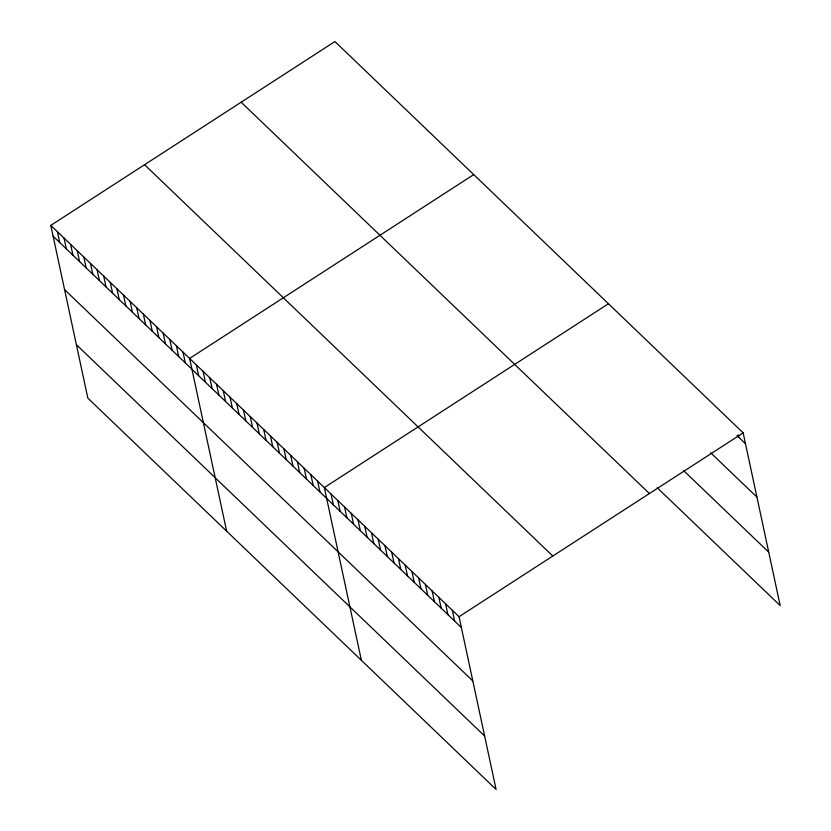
<?xml version="1.0" encoding="UTF-8"?>
<svg xmlns="http://www.w3.org/2000/svg" width="831" height="831" viewBox="0 0 831 831"><rect width="100%" height="100%" fill="white"/><g stroke="black" fill="none" stroke-linecap="round" stroke-linejoin="round"><path stroke-width="1.25" d="M50.805 225.388L459.055 616.706L496.086 789.45L87.837 398.122L50.805 225.388L334.914 41.55L743.163 432.878L780.195 605.612L657.259 487.776M473.712 174.603L189.613 358.431L226.645 531.175M608.437 303.741L324.329 487.568L361.371 660.313M459.055 616.706L743.163 432.878M737.066 435.641L745.49 443.712M710.63 452.75L756.937 497.135M683.695 470.668L768.748 552.189M241.156 102.213L649.406 493.541M144.552 164.715L552.812 556.043M53.122 236.212L461.382 627.54M64.579 289.645L472.839 680.973M76.379 344.699L484.639 736.017M738.24 434.842L738.749 437.251M452.324 610.255L454.64 621.089M445.582 603.794L447.909 614.628M438.851 597.344L441.168 608.167M432.11 590.883L434.436 601.717M425.379 584.422L427.705 595.256M418.637 577.971L420.964 588.805M411.906 571.51L414.233 582.344M405.164 565.059L407.491 575.883M398.433 558.598L400.76 569.432M391.692 552.137L394.019 562.971M384.961 545.687L387.288 556.521M378.219 539.226L380.546 550.06M371.488 532.775L373.815 543.599M364.747 526.314L367.073 537.148M358.016 519.853L360.342 530.687M351.274 513.402L353.601 524.236M344.543 506.941L346.87 517.775M337.802 500.491L340.128 511.314M331.07 494.03L333.397 504.864M317.598 481.118L319.925 491.952M310.867 474.657L313.183 485.491M304.125 468.196L306.452 479.03M297.394 461.745L299.711 472.579M290.653 455.284L292.979 466.118M283.922 448.833L286.238 459.668M277.18 442.372L279.507 453.207M270.449 435.911L272.765 446.746M263.707 429.461L266.034 440.295M256.976 423L259.293 433.834M250.235 416.549L252.562 427.383M243.504 410.088L245.82 420.922M236.762 403.627L239.089 414.461M230.031 397.176L232.348 408.011M223.29 390.715L225.617 401.55M216.559 384.265L218.875 395.099M209.817 377.804L212.144 388.638M203.086 371.343L205.402 382.177M196.345 364.892L198.671 375.726M182.997 352.095L185.323 362.929M176.39 345.758L178.717 356.592M169.784 339.422L172.1 350.256M163.167 333.096L165.494 343.92M156.56 326.76L158.887 337.594M149.954 320.423L152.27 331.257M143.337 314.087L145.664 324.921M136.731 307.75L139.057 318.585M130.124 301.414L132.441 312.248M123.507 295.078L125.834 305.912M116.901 288.741L119.228 299.575M110.294 282.405L112.611 293.239M103.678 276.069L106.004 286.903M97.071 269.732L99.398 280.566M90.465 263.396L92.781 274.23M83.848 257.059L86.175 267.894M77.241 250.723L79.568 261.557M70.635 244.387L72.951 255.221M64.018 238.05L66.345 248.885M57.412 231.714L59.739 242.548"/></g></svg>
